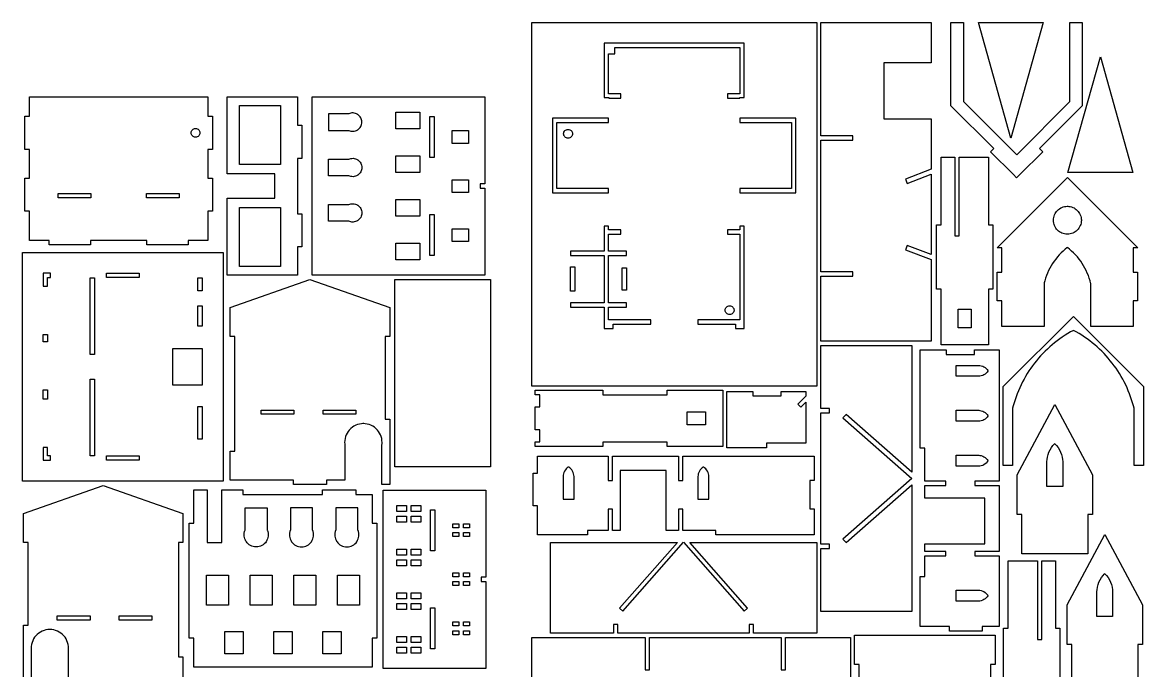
# Model space of a CAD drawing. Extents: x 10 to 282, y 0 to 295.
# Drawn here: x 10 to 282.1, y 138.2 to 295.5 of the extents above; entities that cross this region are included whole.
import ezdxf

# ---------------------------------------------------------------- set-up
doc = ezdxf.new("R2010")
doc.units = 0
doc.layers.get('0').update_dxf_attribs({"linetype": 'CONTINUOUS'})

msp = doc.modelspace()

# ---------------------------------------------------------------- linework, layer by layer
at = {"color": 0}
for points in [[(133.64, 295.46), (202.78, 295.46), (202.78, 207.23), (133.64, 207.23), (133.64, 295.46)], [(224.36, 240.31), (230.61, 237.95), (230.61, 218.1), (203.78, 218.1), (203.78, 233.9), (211.57, 233.9), (211.57, 234.95), (203.78, 234.95), (203.78, 266.9), (211.57, 266.9), (211.57, 267.95), (203.78, 267.95), (203.78, 295.46), (230.61, 295.46), (230.61, 285.64), (219.05, 285.64), (219.05, 272.06), (230.61, 272.06), (230.61, 259.82), (224.36, 257.46), (224.75, 256.41), (230.61, 258.63), (230.61, 239.14), (224.75, 241.36), (224.36, 240.31)], [(251.34, 263.35), (264.2, 276.26), (264.2, 295.46), (267.25, 295.46), (267.25, 275.24), (256.88, 264.87), (257.66, 264.1), (252.11, 258.54), (251.25, 257.75), (250.52, 258.54), (244.99, 264.07), (245.77, 264.85), (235.38, 275.24), (235.38, 295.46), (238.43, 295.46), (238.43, 276.26), (251.34, 263.35)], [(249.89, 267.36), (242.02, 295.46), (257.76, 295.46), (249.89, 267.36)], [(181.14, 277.1), (184.09, 277.1), (184.09, 277.28), (185.19, 277.28), (185.19, 290.41), (151.22, 290.41), (151.22, 277.28), (152.32, 277.28), (152.32, 277.1), (155.27, 277.1), (155.27, 278.15), (152.27, 278.15), (152.27, 287.86), (153.77, 287.86), (153.77, 289.36), (184.14, 289.36), (184.14, 278.15), (181.14, 278.15), (181.14, 277.1)], [(279.51, 259.02), (263.78, 259.02), (271.65, 287.12), (279.51, 259.02)], [(55.01, 277.42), (55.01, 272.71), (56.11, 272.71), (56.11, 264.66), (55.01, 264.66), (55.01, 257.71), (56.11, 257.71), (56.11, 249.63), (55.01, 249.63), (55.01, 242.58), (50.25, 242.58), (50.25, 241.48), (40.2, 241.48), (40.2, 242.58), (26.51, 242.58), (26.51, 241.48), (16.46, 241.48), (16.46, 242.58), (11.7, 242.58), (11.7, 249.63), (10.6, 249.63), (10.6, 257.71), (11.7, 257.71), (11.7, 264.66), (10.6, 264.66), (10.6, 272.71), (11.7, 272.71), (11.7, 277.42), (55.01, 277.42)], [(77.85, 241.01), (76.75, 241.01), (76.75, 234.11), (59.69, 234.11), (59.69, 252.83), (71.24, 252.83), (71.24, 258.69), (59.69, 258.69), (59.69, 277.42), (76.75, 277.42), (76.75, 270.52), (77.85, 270.52), (77.85, 262.47), (76.75, 262.47), (76.75, 249.06), (77.85, 249.06), (77.85, 241.01)], [(62.65, 275.28), (72.66, 275.28), (72.66, 261.01), (62.65, 261.01), (62.65, 275.28)], [(122.22, 255.24), (122.22, 234.11), (80.36, 234.11), (80.36, 277.42), (122.22, 277.42), (122.22, 256.29), (121.12, 256.29), (121.12, 255.24), (122.22, 255.24)], [(84.29, 273.27), (84.29, 269.26), (89.17, 269.26), (89.24, 269.23), (89.44, 269.15), (89.71, 269.08), (89.99, 269.04), (90.27, 269.04), (90.55, 269.07), (90.82, 269.14), (91.08, 269.24), (91.27, 269.33), (91.33, 269.37), (91.39, 269.41), (91.57, 269.54), (91.77, 269.73), (91.95, 269.95), (92.1, 270.18), (92.22, 270.43), (92.31, 270.7), (92.36, 270.98), (92.38, 271.19), (92.38, 271.26), (92.38, 271.34), (92.36, 271.55), (92.31, 271.83), (92.22, 272.09), (92.1, 272.35), (91.95, 272.58), (91.77, 272.8), (91.57, 272.99), (91.39, 273.12), (91.33, 273.16), (91.27, 273.19), (91.08, 273.29), (90.82, 273.39), (90.55, 273.46), (90.27, 273.49), (89.99, 273.49), (89.71, 273.45), (89.44, 273.38), (89.24, 273.3), (89.17, 273.27), (84.29, 273.27)], [(100.65, 273.67), (106.47, 273.67), (106.47, 269.66), (100.65, 269.66), (100.65, 273.67)], [(108.85, 272.61), (109.9, 272.61), (109.9, 262.66), (108.85, 262.66), (108.85, 272.61)], [(152.27, 254.1), (152.27, 255.15), (139.74, 255.15), (139.74, 271.18), (152.27, 271.18), (152.27, 272.23), (138.69, 272.23), (138.69, 254.1), (152.27, 254.1)], [(184.14, 254.1), (197.73, 254.1), (197.73, 272.23), (184.14, 272.23), (184.14, 271.18), (196.68, 271.18), (196.68, 255.15), (184.14, 255.15), (184.14, 254.1)], [(53.1, 268.68), (53.1, 268.63), (53.07, 268.47), (53.01, 268.26), (52.91, 268.08), (52.78, 267.92), (52.62, 267.79), (52.44, 267.69), (52.24, 267.63), (52.08, 267.61), (52.02, 267.61), (51.97, 267.61), (51.8, 267.63), (51.6, 267.69), (51.42, 267.79), (51.26, 267.92), (51.13, 268.08), (51.03, 268.26), (50.97, 268.47), (50.95, 268.63), (50.95, 268.68), (50.95, 268.74), (50.97, 268.9), (51.03, 269.1), (51.13, 269.28), (51.26, 269.44), (51.42, 269.57), (51.6, 269.67), (51.8, 269.74), (51.97, 269.76), (52.02, 269.76), (52.08, 269.76), (52.24, 269.74), (52.44, 269.67), (52.62, 269.57), (52.78, 269.44), (52.91, 269.28), (53.01, 269.1), (53.07, 268.9), (53.1, 268.74), (53.1, 268.68)], [(143.51, 268.45), (143.51, 268.39), (143.49, 268.23), (143.43, 268.03), (143.33, 267.84), (143.2, 267.69), (143.04, 267.55), (142.86, 267.46), (142.65, 267.39), (142.49, 267.37), (142.44, 267.37), (142.38, 267.37), (142.22, 267.39), (142.02, 267.46), (141.84, 267.55), (141.68, 267.69), (141.55, 267.84), (141.45, 268.03), (141.38, 268.23), (141.36, 268.39), (141.36, 268.45), (141.36, 268.5), (141.38, 268.66), (141.45, 268.86), (141.55, 269.05), (141.68, 269.21), (141.84, 269.34), (142.02, 269.44), (142.22, 269.5), (142.38, 269.52), (142.44, 269.52), (142.49, 269.52), (142.65, 269.5), (142.86, 269.44), (143.04, 269.34), (143.2, 269.21), (143.33, 269.05), (143.43, 268.86), (143.49, 268.66), (143.51, 268.5), (143.51, 268.45)], [(114.29, 269.22), (118.29, 269.22), (118.29, 266.12), (114.29, 266.12), (114.29, 269.22)], [(84.29, 258.26), (84.29, 262.26), (89.17, 262.26), (89.24, 262.29), (89.44, 262.37), (89.71, 262.44), (89.99, 262.48), (90.27, 262.49), (90.55, 262.45), (90.82, 262.39), (91.08, 262.29), (91.27, 262.19), (91.33, 262.15), (91.39, 262.11), (91.57, 261.98), (91.77, 261.79), (91.95, 261.58), (92.1, 261.34), (92.22, 261.09), (92.31, 260.82), (92.36, 260.54), (92.38, 260.33), (92.38, 260.26), (92.38, 260.19), (92.36, 259.97), (92.31, 259.7), (92.22, 259.43), (92.1, 259.18), (91.95, 258.94), (91.77, 258.73), (91.57, 258.53), (91.39, 258.4), (91.33, 258.37), (91.27, 258.33), (91.08, 258.23), (90.82, 258.13), (90.55, 258.06), (90.27, 258.03), (89.99, 258.04), (89.71, 258.07), (89.44, 258.15), (89.24, 258.23), (89.17, 258.26), (84.29, 258.26)], [(100.65, 263.07), (106.47, 263.07), (106.47, 259.06), (100.65, 259.06), (100.65, 263.07)], [(232.98, 230.7), (231.88, 230.7), (231.88, 246.39), (232.98, 246.39), (232.98, 262.76), (236.3, 262.76), (236.3, 243.66), (237.34, 243.66), (237.34, 262.76), (244.46, 262.76), (244.46, 246.39), (245.56, 246.39), (245.56, 230.7), (244.46, 230.7), (244.46, 217.25), (232.98, 217.25), (232.98, 230.7)], [(114.29, 257.31), (118.29, 257.31), (118.29, 254.22), (114.29, 254.22), (114.29, 257.31)], [(263.63, 257.81), (280.7, 240.74), (279.57, 240.74), (279.57, 234.88), (280.67, 234.88), (280.67, 227.91), (279.57, 227.91), (279.57, 221.65), (269.29, 221.65), (269.29, 232.13), (269.25, 232.29), (269.13, 232.77), (268.94, 233.41), (268.72, 234.04), (268.47, 234.65), (268.2, 235.26), (267.9, 235.85), (267.58, 236.42), (267.23, 236.98), (266.86, 237.53), (266.47, 238.06), (266.05, 238.57), (265.61, 239.06), (265.15, 239.54), (264.66, 239.99), (264.16, 240.43), (263.77, 240.74), (263.63, 240.84), (263.5, 240.74), (263.11, 240.43), (262.61, 239.99), (262.12, 239.54), (261.66, 239.06), (261.22, 238.57), (260.8, 238.06), (260.41, 237.53), (260.04, 236.98), (259.69, 236.42), (259.37, 235.85), (259.07, 235.26), (258.8, 234.65), (258.55, 234.04), (258.33, 233.41), (258.14, 232.77), (258.02, 232.29), (257.98, 232.13), (257.98, 221.65), (247.7, 221.65), (247.7, 227.91), (246.6, 227.91), (246.6, 234.88), (247.7, 234.88), (247.7, 240.74), (246.57, 240.74), (263.63, 257.81)], [(18.65, 253.94), (26.6, 253.94), (26.6, 252.89), (18.65, 252.89), (18.65, 253.94)], [(40.11, 253.94), (48.06, 253.94), (48.06, 252.89), (40.11, 252.89), (40.11, 253.94)], [(62.65, 250.52), (72.66, 250.52), (72.66, 236.24), (62.65, 236.24), (62.65, 250.52)], [(84.29, 247.25), (84.29, 251.26), (89.17, 251.26), (89.24, 251.29), (89.44, 251.37), (89.71, 251.44), (89.99, 251.48), (90.27, 251.48), (90.55, 251.45), (90.82, 251.38), (91.08, 251.28), (91.27, 251.18), (91.33, 251.14), (91.39, 251.11), (91.57, 250.98), (91.77, 250.79), (91.95, 250.57), (92.1, 250.33), (92.22, 250.08), (92.31, 249.82), (92.36, 249.54), (92.38, 249.33), (92.38, 249.25), (92.38, 249.18), (92.36, 248.97), (92.31, 248.69), (92.22, 248.42), (92.1, 248.17), (91.95, 247.94), (91.77, 247.72), (91.57, 247.53), (91.39, 247.4), (91.33, 247.36), (91.27, 247.32), (91.08, 247.23), (90.82, 247.13), (90.55, 247.06), (90.27, 247.03), (89.99, 247.03), (89.71, 247.07), (89.44, 247.14), (89.24, 247.22), (89.17, 247.25), (84.29, 247.25)], [(100.65, 252.47), (106.47, 252.47), (106.47, 248.46), (100.65, 248.46), (100.65, 252.47)], [(267.02, 247.46), (267.02, 247.38), (267, 247.12), (266.95, 246.78), (266.87, 246.46), (266.75, 246.15), (266.61, 245.85), (266.44, 245.57), (266.25, 245.31), (266.03, 245.07), (265.79, 244.85), (265.53, 244.66), (265.25, 244.49), (264.95, 244.35), (264.64, 244.23), (264.32, 244.15), (263.98, 244.1), (263.72, 244.08), (263.63, 244.08), (263.55, 244.08), (263.29, 244.1), (262.95, 244.15), (262.63, 244.23), (262.32, 244.35), (262.02, 244.49), (261.74, 244.66), (261.48, 244.85), (261.24, 245.07), (261.02, 245.31), (260.83, 245.57), (260.66, 245.85), (260.52, 246.15), (260.4, 246.46), (260.32, 246.78), (260.27, 247.12), (260.25, 247.38), (260.25, 247.46), (260.25, 247.55), (260.27, 247.81), (260.32, 248.15), (260.4, 248.47), (260.52, 248.78), (260.66, 249.08), (260.83, 249.36), (261.02, 249.62), (261.24, 249.86), (261.48, 250.07), (261.74, 250.27), (262.02, 250.44), (262.32, 250.58), (262.63, 250.7), (262.95, 250.78), (263.29, 250.83), (263.55, 250.85), (263.63, 250.85), (263.72, 250.85), (263.98, 250.83), (264.32, 250.78), (264.64, 250.7), (264.95, 250.58), (265.25, 250.44), (265.53, 250.27), (265.79, 250.07), (266.03, 249.86), (266.25, 249.62), (266.44, 249.36), (266.61, 249.08), (266.75, 248.78), (266.87, 248.47), (266.95, 248.15), (267, 247.81), (267.02, 247.55), (267.02, 247.46)], [(108.85, 248.87), (109.9, 248.87), (109.9, 238.92), (108.85, 238.92), (108.85, 248.87)], [(114.29, 245.41), (118.29, 245.41), (118.29, 242.31), (114.29, 242.31), (114.29, 245.41)], [(152.27, 223.33), (152.27, 226.41), (156.64, 226.41), (156.64, 227.46), (152.27, 227.46), (152.27, 238.94), (156.64, 238.94), (156.64, 239.99), (152.27, 239.99), (152.27, 244.1), (155.27, 244.1), (155.27, 245.15), (152.27, 245.15), (152.27, 246.05), (151.22, 246.05), (151.22, 239.99), (143.05, 239.99), (143.05, 238.94), (151.22, 238.94), (151.22, 227.46), (143.05, 227.46), (143.05, 226.41), (151.22, 226.41), (151.22, 221.18), (153.37, 221.18), (153.37, 222.28), (162.5, 222.28), (162.5, 223.33), (152.27, 223.33)], [(181.14, 245.15), (181.14, 244.1), (184.14, 244.1), (184.14, 223.33), (173.91, 223.33), (173.91, 222.28), (183.04, 222.28), (183.04, 221.18), (185.19, 221.18), (185.19, 246.05), (184.14, 246.05), (184.14, 245.15), (181.14, 245.15)], [(10, 239.67), (58.69, 239.67), (58.69, 184.17), (10, 184.17), (10, 239.67)], [(100.65, 241.87), (106.47, 241.87), (106.47, 237.86), (100.65, 237.86), (100.65, 241.87)], [(16.1, 231.49), (16.1, 233.57), (16.82, 233.57), (16.82, 234.62), (15.05, 234.62), (15.05, 231.49), (16.1, 231.49)], [(30.37, 234.62), (38.32, 234.62), (38.32, 233.57), (30.37, 233.57), (30.37, 234.62)], [(143.05, 236.18), (144.1, 236.18), (144.1, 230.23), (143.05, 230.23), (143.05, 236.18)], [(155.59, 235.95), (156.64, 235.95), (156.64, 230.46), (155.59, 230.46), (155.59, 235.95)], [(26.41, 233.52), (27.46, 233.52), (27.46, 214.9), (26.41, 214.9), (26.41, 233.52)], [(52.59, 233.52), (53.64, 233.52), (53.64, 230.37), (52.59, 230.37), (52.59, 233.52)], [(97.27, 183.32), (97.27, 193.08), (97.28, 193.2), (97.3, 193.56), (97.27, 194.03), (97.2, 194.5), (97.08, 194.96), (96.91, 195.4), (96.69, 195.83), (96.44, 196.23), (96.21, 196.51), (96.13, 196.6), (96.05, 196.69), (95.79, 196.94), (95.42, 197.24), (95.02, 197.5), (94.6, 197.72), (94.16, 197.89), (93.7, 198.01), (93.23, 198.08), (92.87, 198.11), (92.75, 198.11), (92.63, 198.11), (92.27, 198.08), (91.8, 198.01), (91.34, 197.89), (90.9, 197.72), (90.48, 197.5), (90.08, 197.24), (89.71, 196.94), (89.45, 196.69), (89.37, 196.6), (89.29, 196.51), (89.07, 196.23), (88.81, 195.83), (88.59, 195.4), (88.42, 194.96), (88.3, 194.5), (88.23, 194.03), (88.2, 193.56), (88.22, 193.2), (88.23, 193.08), (88.23, 184.42), (83.82, 184.42), (83.82, 183.32), (75.77, 183.32), (75.77, 184.42), (60.45, 184.42), (60.45, 191.47), (61.55, 191.47), (61.55, 219.23), (60.45, 219.23), (60.45, 226.28), (79.8, 233.1), (99.14, 226.28), (99.14, 219.23), (98.04, 219.23), (98.04, 199.16), (99.14, 199.16), (99.14, 183.32), (97.27, 183.32)], [(100.37, 233.11), (123.64, 233.11), (123.64, 187.61), (100.37, 187.61), (100.37, 233.11)], [(52.59, 226.68), (53.64, 226.68), (53.64, 221.73), (52.59, 221.73), (52.59, 226.68)], [(182.73, 225.64), (182.73, 225.59), (182.71, 225.42), (182.64, 225.22), (182.54, 225.04), (182.41, 224.88), (182.25, 224.75), (182.07, 224.65), (181.87, 224.59), (181.71, 224.57), (181.65, 224.57), (181.6, 224.57), (181.44, 224.59), (181.23, 224.65), (181.05, 224.75), (180.89, 224.88), (180.76, 225.04), (180.66, 225.22), (180.6, 225.42), (180.58, 225.59), (180.58, 225.64), (180.58, 225.7), (180.6, 225.86), (180.66, 226.06), (180.76, 226.24), (180.89, 226.4), (181.05, 226.53), (181.23, 226.63), (181.44, 226.69), (181.6, 226.72), (181.65, 226.72), (181.71, 226.72), (181.87, 226.69), (182.07, 226.63), (182.25, 226.53), (182.41, 226.4), (182.54, 226.24), (182.64, 226.06), (182.71, 225.86), (182.73, 225.7), (182.73, 225.64)], [(237.16, 225.89), (240.29, 225.89), (240.29, 221.39), (237.16, 221.39), (237.16, 225.89)], [(250.31, 187.98), (248.06, 187.98), (248.06, 207.11), (265.09, 224.14), (282.13, 207.11), (282.13, 187.98), (279.88, 187.98), (279.88, 201.64), (279.83, 201.83), (279.68, 202.4), (279.47, 203.16), (279.23, 203.91), (278.98, 204.65), (278.71, 205.38), (278.42, 206.11), (278.11, 206.82), (277.78, 207.52), (277.44, 208.22), (277.07, 208.9), (276.69, 209.58), (276.29, 210.24), (275.88, 210.89), (275.45, 211.54), (275, 212.16), (274.53, 212.78), (274.05, 213.39), (273.56, 213.98), (273.04, 214.56), (272.52, 215.12), (271.97, 215.68), (271.42, 216.21), (270.85, 216.74), (270.26, 217.25), (269.66, 217.74), (269.05, 218.22), (268.42, 218.68), (267.78, 219.13), (267.13, 219.56), (266.46, 219.98), (265.78, 220.37), (265.27, 220.66), (265.09, 220.75), (264.92, 220.66), (264.4, 220.37), (263.72, 219.98), (263.06, 219.56), (262.4, 219.13), (261.76, 218.68), (261.14, 218.22), (260.52, 217.74), (259.92, 217.25), (259.34, 216.74), (258.77, 216.21), (258.21, 215.68), (257.67, 215.12), (257.14, 214.56), (256.63, 213.98), (256.13, 213.39), (255.65, 212.78), (255.19, 212.16), (254.74, 211.54), (254.31, 210.89), (253.89, 210.24), (253.49, 209.58), (253.11, 208.9), (252.75, 208.22), (252.4, 207.52), (252.08, 206.82), (251.77, 206.11), (251.48, 205.38), (251.2, 204.65), (250.95, 203.91), (250.72, 203.16), (250.5, 202.4), (250.35, 201.83), (250.31, 201.64), (250.31, 187.98)], [(15.05, 219.77), (16.1, 219.77), (16.1, 218), (15.05, 218), (15.05, 219.77)], [(46.5, 216.38), (53.64, 216.38), (53.64, 207.45), (46.5, 207.45), (46.5, 216.38)], [(209.91, 169.25), (225.84, 183.3), (225.84, 152.5), (203.78, 152.5), (203.78, 167.82), (205.92, 167.82), (205.92, 168.87), (203.78, 168.87), (203.78, 200.73), (205.92, 200.73), (205.92, 201.78), (203.78, 201.78), (203.78, 217.1), (225.84, 217.1), (225.84, 186.3), (209.91, 200.35), (209.17, 199.51), (225.85, 184.8), (209.17, 170.09), (209.91, 169.25)], [(234.17, 184.14), (229.02, 184.14), (229.02, 192.14), (227.92, 192.14), (227.92, 216.01), (234.22, 216.01), (234.22, 214.91), (241.1, 214.91), (241.1, 216.01), (247.06, 216.01), (247.06, 184.14), (241.15, 184.14), (241.15, 183.09), (247.06, 183.09), (247.06, 167.06), (241.15, 167.06), (241.15, 166.01), (247.06, 166.01), (247.06, 148.87), (242.91, 148.87), (242.91, 147.77), (235.01, 147.77), (235.01, 148.87), (227.92, 148.87), (227.92, 161.01), (229.02, 161.01), (229.02, 166.01), (234.17, 166.01), (234.17, 167.06), (229.02, 167.06), (229.02, 168.91), (243.58, 168.91), (243.58, 180.05), (229.02, 180.05), (229.02, 183.09), (234.17, 183.09), (234.17, 184.14)], [(236.6, 209.59), (236.6, 212.25), (242.03, 212.25), (242.12, 212.25), (242.39, 212.23), (242.74, 212.16), (243.07, 212.05), (243.38, 211.89), (243.68, 211.7), (243.95, 211.48), (244.18, 211.22), (244.34, 211), (244.39, 210.92), (244.34, 210.85), (244.18, 210.63), (243.95, 210.37), (243.68, 210.14), (243.38, 209.95), (243.07, 209.8), (242.74, 209.69), (242.39, 209.62), (242.12, 209.59), (242.03, 209.59), (236.6, 209.59)], [(26.41, 208.94), (27.46, 208.94), (27.46, 190.31), (26.41, 190.31), (26.41, 208.94)], [(15.05, 206.29), (16.1, 206.29), (16.1, 204.06), (15.05, 204.06), (15.05, 206.29)], [(179.98, 192.55), (166.48, 192.55), (166.48, 193.65), (150.89, 193.65), (150.89, 192.55), (134.47, 192.55), (134.47, 193.7), (135.57, 193.7), (135.57, 196.59), (134.47, 196.59), (134.47, 202.18), (135.57, 202.18), (135.57, 205.08), (134.47, 205.08), (134.47, 206.23), (150.89, 206.23), (150.89, 205.13), (166.48, 205.13), (166.48, 206.23), (179.98, 206.23), (179.98, 192.55)], [(187.28, 205.92), (187.28, 204.82), (194.16, 204.82), (194.16, 205.92), (200.12, 205.92), (200.12, 204.79), (198.2, 202.87), (198.94, 202.13), (200.12, 203.3), (200.12, 193.34), (190.57, 193.34), (190.57, 192.24), (180.98, 192.24), (180.98, 205.92), (187.28, 205.92)], [(52.59, 202.26), (53.64, 202.26), (53.64, 194.31), (52.59, 194.31), (52.59, 202.26)], [(67.96, 201.42), (75.91, 201.42), (75.91, 200.37), (67.96, 200.37), (67.96, 201.42)], [(82.96, 201.42), (90.94, 201.42), (90.94, 200.37), (82.96, 200.37), (82.96, 201.42)], [(251.46, 185.66), (260.58, 202.72), (269.69, 185.66), (269.69, 176.09), (268.59, 176.09), (268.59, 166.54), (252.56, 166.54), (252.56, 176.09), (251.46, 176.09), (251.46, 185.66)], [(171.34, 200.95), (175.83, 200.95), (175.83, 197.82), (171.34, 197.82), (171.34, 200.95)], [(236.6, 198.69), (236.6, 201.34), (242.03, 201.34), (242.12, 201.34), (242.39, 201.32), (242.74, 201.25), (243.07, 201.14), (243.38, 200.99), (243.68, 200.79), (243.95, 200.57), (244.18, 200.31), (244.34, 200.09), (244.39, 200.01), (244.34, 199.94), (244.18, 199.72), (243.95, 199.46), (243.68, 199.23), (243.38, 199.04), (243.07, 198.89), (242.74, 198.78), (242.39, 198.71), (242.12, 198.69), (242.03, 198.69), (236.6, 198.69)], [(262.49, 182.87), (258.67, 182.87), (258.67, 188.74), (258.67, 188.9), (258.7, 189.37), (258.79, 190), (258.95, 190.61), (259.16, 191.19), (259.44, 191.76), (259.76, 192.3), (260.14, 192.8), (260.46, 193.16), (260.58, 193.27), (260.69, 193.16), (261.01, 192.8), (261.39, 192.3), (261.72, 191.76), (261.99, 191.19), (262.2, 190.61), (262.36, 190), (262.45, 189.37), (262.49, 188.9), (262.49, 188.74), (262.49, 182.87)], [(16.1, 192.35), (15.05, 192.35), (15.05, 189.21), (16.82, 189.21), (16.82, 190.26), (16.1, 190.26), (16.1, 192.35)], [(30.37, 190.26), (38.32, 190.26), (38.32, 189.21), (30.37, 189.21), (30.37, 190.26)], [(155.09, 186.77), (155.09, 172.2), (153.24, 172.2), (153.24, 177.36), (152.19, 177.36), (152.19, 172.2), (147.19, 172.2), (147.19, 171.1), (135.05, 171.1), (135.05, 178.2), (133.95, 178.2), (133.95, 186.1), (135.05, 186.1), (135.05, 190.24), (152.19, 190.24), (152.19, 184.34), (153.24, 184.34), (153.24, 190.24), (169.27, 190.24), (169.27, 184.34), (170.32, 184.34), (170.32, 190.24), (202.19, 190.24), (202.19, 184.29), (201.09, 184.29), (201.09, 177.41), (202.19, 177.41), (202.19, 171.1), (178.32, 171.1), (178.32, 172.2), (170.32, 172.2), (170.32, 177.36), (169.27, 177.36), (169.27, 172.2), (166.23, 172.2), (166.23, 186.77), (155.09, 186.77)], [(236.6, 187.78), (236.6, 190.43), (242.03, 190.43), (242.12, 190.43), (242.39, 190.41), (242.74, 190.34), (243.07, 190.23), (243.38, 190.08), (243.68, 189.89), (243.95, 189.66), (244.18, 189.4), (244.34, 189.18), (244.39, 189.1), (244.34, 189.03), (244.18, 188.81), (243.95, 188.55), (243.68, 188.32), (243.38, 188.13), (243.07, 187.98), (242.74, 187.87), (242.39, 187.8), (242.12, 187.78), (242.03, 187.78), (236.6, 187.78)], [(141.23, 179.79), (143.88, 179.79), (143.88, 185.22), (143.88, 185.31), (143.86, 185.58), (143.79, 185.92), (143.68, 186.26), (143.53, 186.57), (143.34, 186.87), (143.11, 187.13), (142.85, 187.37), (142.63, 187.53), (142.56, 187.58), (142.48, 187.53), (142.26, 187.37), (142, 187.13), (141.78, 186.87), (141.58, 186.57), (141.43, 186.26), (141.32, 185.92), (141.25, 185.58), (141.23, 185.31), (141.23, 185.22), (141.23, 179.79)], [(173.96, 179.79), (176.61, 179.79), (176.61, 185.22), (176.61, 185.31), (176.59, 185.58), (176.52, 185.92), (176.41, 186.26), (176.26, 186.57), (176.07, 186.87), (175.84, 187.13), (175.58, 187.37), (175.36, 187.53), (175.28, 187.58), (175.21, 187.53), (174.99, 187.37), (174.73, 187.13), (174.5, 186.87), (174.31, 186.57), (174.16, 186.26), (174.05, 185.92), (173.98, 185.58), (173.96, 185.31), (173.96, 185.22), (173.96, 179.79)], [(51.6, 139.05), (51.6, 146.05), (50.5, 146.05), (50.5, 173.92), (51.6, 173.92), (51.6, 182.02), (54.85, 182.02), (54.85, 169.27), (58.43, 169.27), (58.43, 182.02), (63.48, 182.02), (63.48, 180.92), (82.85, 180.92), (82.85, 182.02), (90.9, 182.02), (90.9, 180.92), (94.9, 180.92), (94.9, 173.92), (96, 173.92), (96, 146.05), (94.9, 146.05), (94.9, 139.05), (51.6, 139.05)], [(122.44, 159.82), (122.44, 138.69), (97.58, 138.69), (97.58, 182), (122.44, 182), (122.44, 160.87), (121.34, 160.87), (121.34, 159.82), (122.44, 159.82)], [(64.03, 177.69), (69.44, 177.69), (69.44, 172.25), (69.47, 172.17), (69.56, 171.91), (69.63, 171.55), (69.67, 171.2), (69.65, 170.84), (69.6, 170.49), (69.5, 170.14), (69.36, 169.81), (69.23, 169.57), (69.18, 169.5), (69.13, 169.42), (68.96, 169.21), (68.7, 168.95), (68.42, 168.72), (68.12, 168.54), (67.8, 168.39), (67.45, 168.28), (67.1, 168.21), (66.83, 168.19), (66.74, 168.19), (66.65, 168.19), (66.37, 168.21), (66.02, 168.28), (65.68, 168.39), (65.35, 168.54), (65.05, 168.72), (64.77, 168.95), (64.52, 169.21), (64.35, 169.42), (64.3, 169.5), (64.25, 169.57), (64.12, 169.81), (63.97, 170.14), (63.88, 170.49), (63.82, 170.84), (63.81, 171.2), (63.84, 171.55), (63.91, 171.91), (64, 172.17), (64.03, 172.25), (64.03, 177.69)], [(80.44, 177.69), (75.04, 177.69), (75.04, 172.25), (75, 172.17), (74.92, 171.91), (74.84, 171.55), (74.81, 171.2), (74.83, 170.84), (74.88, 170.49), (74.98, 170.14), (75.12, 169.81), (75.25, 169.57), (75.3, 169.5), (75.35, 169.42), (75.52, 169.21), (75.78, 168.95), (76.06, 168.72), (76.36, 168.54), (76.68, 168.39), (77.02, 168.28), (77.38, 168.21), (77.65, 168.19), (77.74, 168.19), (77.83, 168.19), (78.11, 168.21), (78.46, 168.28), (78.8, 168.39), (79.13, 168.54), (79.43, 168.72), (79.71, 168.95), (79.96, 169.21), (80.13, 169.42), (80.18, 169.5), (80.23, 169.57), (80.36, 169.81), (80.5, 170.14), (80.6, 170.49), (80.66, 170.84), (80.67, 171.2), (80.64, 171.55), (80.56, 171.91), (80.48, 172.17), (80.44, 172.25), (80.44, 177.69)], [(91.45, 177.69), (86.05, 177.69), (86.05, 172.25), (86.01, 172.17), (85.93, 171.91), (85.85, 171.55), (85.82, 171.2), (85.83, 170.84), (85.89, 170.49), (85.99, 170.14), (86.13, 169.81), (86.26, 169.57), (86.31, 169.5), (86.36, 169.42), (86.53, 169.21), (86.78, 168.95), (87.06, 168.72), (87.36, 168.54), (87.69, 168.39), (88.03, 168.28), (88.38, 168.21), (88.66, 168.19), (88.75, 168.19), (88.84, 168.19), (89.11, 168.21), (89.47, 168.28), (89.81, 168.39), (90.13, 168.54), (90.44, 168.72), (90.71, 168.95), (90.97, 169.21), (91.14, 169.42), (91.19, 169.5), (91.24, 169.57), (91.37, 169.81), (91.51, 170.14), (91.61, 170.49), (91.66, 170.84), (91.68, 171.2), (91.65, 171.55), (91.57, 171.91), (91.49, 172.17), (91.45, 172.25), (91.45, 177.69)], [(100.87, 178.25), (103.2, 178.25), (103.2, 176.82), (100.87, 176.82), (100.87, 178.25)], [(104.35, 178.25), (106.69, 178.25), (106.69, 176.82), (104.35, 176.82), (104.35, 178.25)], [(109.07, 177.19), (110.12, 177.19), (110.12, 167.24), (109.07, 167.24), (109.07, 177.19)], [(100.87, 175.67), (103.2, 175.67), (103.2, 174.24), (100.87, 174.24), (100.87, 175.67)], [(104.35, 175.67), (106.69, 175.67), (106.69, 174.24), (104.35, 174.24), (104.35, 175.67)], [(114.5, 173.8), (115.93, 173.8), (115.93, 172.82), (114.5, 172.82), (114.5, 173.8)], [(114.5, 171.67), (115.93, 171.67), (115.93, 170.7), (114.5, 170.7), (114.5, 171.67)], [(117.08, 173.8), (118.51, 173.8), (118.51, 172.82), (117.08, 172.82), (117.08, 173.8)], [(117.08, 171.67), (118.51, 171.67), (118.51, 170.7), (117.08, 170.7), (117.08, 171.67)], [(171.98, 169.3), (202.78, 169.3), (202.78, 147.24), (187.46, 147.24), (187.46, 149.38), (186.41, 149.38), (186.41, 147.24), (154.55, 147.24), (154.55, 149.38), (153.5, 149.38), (153.5, 147.24), (138.18, 147.24), (138.18, 169.3), (168.98, 169.3), (154.93, 153.37), (155.77, 152.63), (170.48, 169.31), (185.19, 152.63), (186.03, 153.37), (171.98, 169.3)], [(264.7, 144.54), (263.6, 144.54), (263.6, 154.11), (272.72, 171.17), (281.83, 154.11), (281.83, 144.54), (280.73, 144.54), (280.73, 134.99), (264.7, 134.99), (264.7, 144.54)], [(100.87, 167.65), (103.2, 167.65), (103.2, 166.22), (100.87, 166.22), (100.87, 167.65)], [(104.35, 167.65), (106.69, 167.65), (106.69, 166.22), (104.35, 166.22), (104.35, 167.65)], [(100.87, 165.07), (103.2, 165.07), (103.2, 163.64), (100.87, 163.64), (100.87, 165.07)], [(104.35, 165.07), (106.69, 165.07), (106.69, 163.64), (104.35, 163.64), (104.35, 165.07)], [(248.14, 132.78), (248.14, 148.47), (249.24, 148.47), (249.24, 164.84), (256.36, 164.84), (256.36, 145.75), (257.41, 145.75), (257.41, 164.84), (260.72, 164.84), (260.72, 148.47), (261.82, 148.47), (261.82, 132.78), (260.72, 132.78), (260.72, 119.33), (249.24, 119.33), (249.24, 132.78), (248.14, 132.78)], [(54.65, 161.32), (60.05, 161.32), (60.05, 154.1), (54.65, 154.1), (54.65, 161.32)], [(65.25, 161.32), (70.65, 161.32), (70.65, 154.1), (65.25, 154.1), (65.25, 161.32)], [(75.85, 161.32), (81.25, 161.32), (81.25, 154.1), (75.85, 154.1), (75.85, 161.32)], [(86.45, 161.32), (91.85, 161.32), (91.85, 154.1), (86.45, 154.1), (86.45, 161.32)], [(114.5, 161.89), (115.93, 161.89), (115.93, 160.92), (114.5, 160.92), (114.5, 161.89)], [(117.08, 161.89), (118.51, 161.89), (118.51, 160.92), (117.08, 160.92), (117.08, 161.89)], [(274.62, 151.32), (270.81, 151.32), (270.81, 157.19), (270.81, 157.35), (270.84, 157.82), (270.93, 158.45), (271.09, 159.06), (271.3, 159.64), (271.57, 160.21), (271.9, 160.75), (272.28, 161.25), (272.6, 161.61), (272.72, 161.72), (272.83, 161.61), (273.15, 161.25), (273.53, 160.75), (273.86, 160.21), (274.13, 159.64), (274.34, 159.06), (274.5, 158.45), (274.59, 157.82), (274.62, 157.35), (274.62, 157.19), (274.62, 151.32)], [(114.5, 159.77), (115.93, 159.77), (115.93, 158.8), (114.5, 158.8), (114.5, 159.77)], [(117.08, 159.77), (118.51, 159.77), (118.51, 158.8), (117.08, 158.8), (117.08, 159.77)], [(100.87, 157.05), (103.2, 157.05), (103.2, 155.62), (100.87, 155.62), (100.87, 157.05)], [(104.35, 157.05), (106.69, 157.05), (106.69, 155.62), (104.35, 155.62), (104.35, 157.05)], [(236.6, 155.05), (236.6, 157.7), (242.03, 157.7), (242.12, 157.7), (242.39, 157.68), (242.74, 157.61), (243.07, 157.5), (243.38, 157.35), (243.68, 157.16), (243.95, 156.93), (244.18, 156.67), (244.34, 156.45), (244.39, 156.38), (244.34, 156.3), (244.18, 156.08), (243.95, 155.82), (243.68, 155.59), (243.38, 155.4), (243.07, 155.25), (242.74, 155.14), (242.39, 155.07), (242.12, 155.05), (242.03, 155.05), (236.6, 155.05)], [(100.87, 154.47), (103.2, 154.47), (103.2, 153.04), (100.87, 153.04), (100.87, 154.47)], [(104.35, 154.47), (106.69, 154.47), (106.69, 153.04), (104.35, 153.04), (104.35, 154.47)], [(109.07, 153.45), (110.12, 153.45), (110.12, 143.5), (109.07, 143.5), (109.07, 153.45)], [(18.46, 151.46), (26.44, 151.46), (26.44, 150.41), (18.46, 150.41), (18.46, 151.46)], [(33.49, 151.46), (41.44, 151.46), (41.44, 150.41), (33.49, 150.41), (33.49, 151.46)], [(114.5, 149.99), (115.93, 149.99), (115.93, 149.02), (114.5, 149.02), (114.5, 149.99)], [(117.08, 149.99), (118.51, 149.99), (118.51, 149.02), (117.08, 149.02), (117.08, 149.99)], [(59.1, 147.69), (63.59, 147.69), (63.59, 142.28), (59.1, 142.28), (59.1, 147.69)], [(71, 147.69), (75.5, 147.69), (75.5, 142.28), (71, 142.28), (71, 147.69)], [(82.9, 147.69), (87.4, 147.69), (87.4, 142.28), (82.9, 142.28), (82.9, 147.69)], [(114.5, 147.87), (115.93, 147.87), (115.93, 146.89), (114.5, 146.89), (114.5, 147.87)], [(117.08, 147.87), (118.51, 147.87), (118.51, 146.89), (117.08, 146.89), (117.08, 147.87)], [(100.87, 146.45), (103.2, 146.45), (103.2, 145.02), (100.87, 145.02), (100.87, 146.45)], [(104.35, 146.45), (106.69, 146.45), (106.69, 145.02), (104.35, 145.02), (104.35, 146.45)], [(172.69, 125.26), (171.64, 125.65), (169.28, 119.4), (133.64, 119.4), (133.64, 146.24), (161.15, 146.24), (161.15, 138.41), (162.2, 138.41), (162.2, 146.24), (194.15, 146.24), (194.15, 138.41), (195.2, 138.41), (195.2, 146.24), (211, 146.24), (211, 119.4), (191.15, 119.4), (188.79, 125.65), (187.74, 125.26), (189.96, 119.4), (170.47, 119.4), (172.69, 125.26)], [(246.07, 146.77), (246.07, 139.63), (244.97, 139.63), (244.97, 131.83), (246.07, 131.83), (246.07, 127.65), (229.04, 110.61), (212, 127.65), (212, 131.83), (213.09, 131.83), (213.09, 139.63), (212, 139.63), (212, 146.77), (246.07, 146.77)], [(100.87, 143.87), (103.2, 143.87), (103.2, 142.44), (100.87, 142.44), (100.87, 143.87)], [(104.35, 143.87), (106.69, 143.87), (106.69, 142.44), (104.35, 142.44), (104.35, 143.87)]]:
    msp.add_lwpolyline(points, close=True, dxfattribs=at)
for points in [[(10.26, 133.35), (10.26, 149.19), (11.36, 149.19), (11.36, 169.27), (10.26, 169.27), (10.26, 176.31), (29.61, 183.14), (48.95, 176.31), (48.95, 169.27), (47.85, 169.27), (47.85, 141.5), (48.95, 141.5), (48.95, 134.45)], [(21.17, 134.45), (21.17, 143.11), (21.19, 143.23), (21.2, 143.59), (21.18, 144.07), (21.1, 144.54), (20.98, 144.99), (20.81, 145.44), (20.6, 145.86), (20.34, 146.26), (20.12, 146.55), (20.04, 146.63), (19.96, 146.72), (19.7, 146.97), (19.32, 147.27), (18.93, 147.53), (18.5, 147.75), (18.06, 147.92), (17.6, 148.04), (17.13, 148.12), (16.77, 148.14), (16.65, 148.14), (16.53, 148.14), (16.17, 148.12), (15.7, 148.04), (15.24, 147.92), (14.8, 147.75), (14.38, 147.53), (13.98, 147.27), (13.61, 146.97), (13.35, 146.72), (13.27, 146.63), (13.19, 146.55), (12.97, 146.26), (12.71, 145.86), (12.5, 145.44), (12.33, 144.99), (12.21, 144.54), (12.13, 144.07), (12.11, 143.59), (12.12, 143.23), (12.13, 143.11), (12.13, 133.35)]]:
    msp.add_lwpolyline(points, dxfattribs=at)

doc.saveas('drawing.dxf')
